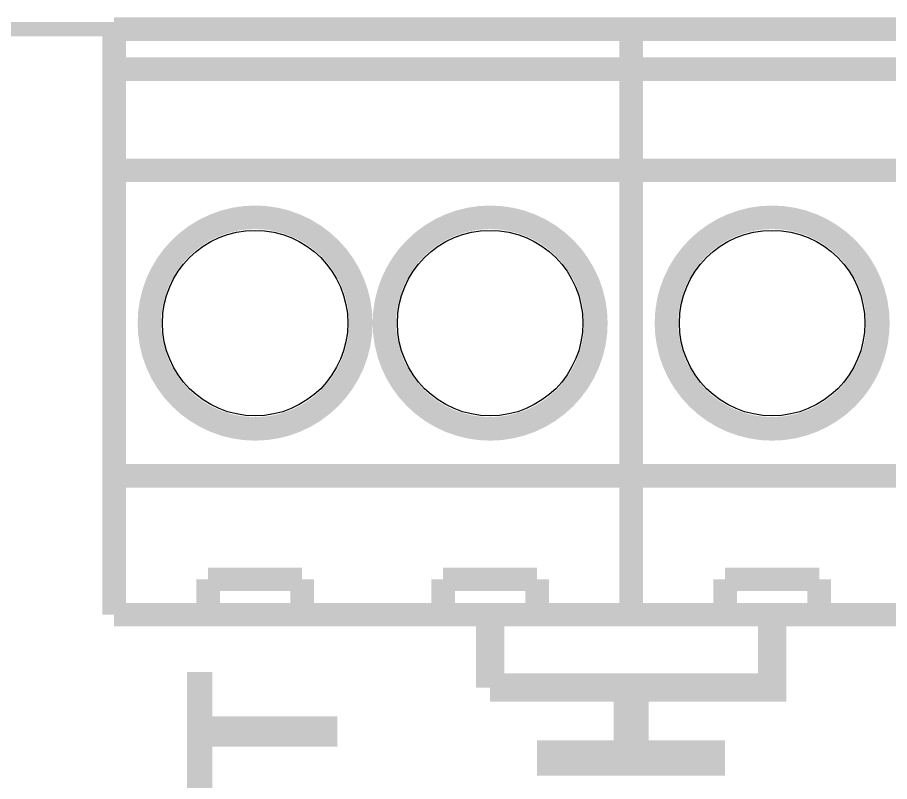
# Model space of a CAD drawing. Extents: x -0.05 to 0.95, y -0.15 to 2.1.
# Drawn here: x 0.1889 to 0.5599, y 1.78 to 2.105 of the extents above; entities that cross this region are included whole.
import ezdxf

# ---------------------------------------------------------------- set-up
doc = ezdxf.new("R2010")
doc.units = 0
doc.layers.get('0').update_dxf_attribs({"linetype": 'CONTINUOUS'})
for name, color, linetype in [('BOOST_CLICK_V100A_GKO', 5, 'CONTINUOUS'), ('BOOST_CLICK_V100A_GTO', 14, 'CONTINUOUS'), ('BOOST_CLICK_V100A_GTS', 12, 'CONTINUOUS')]:
    doc.layers.add(name, color=color, linetype=linetype)

# ---------------------------------------------------------------- blocks, each defined once
blk = doc.blocks.new('ROUND_23')
blk.add_circle((0, 0), 0.03945)

msp = doc.modelspace()

# ---------------------------------------------------------------- linework, layer by layer
at = {"layer": 'BOOST_CLICK_V100A_GKO', "const_width": 0.006}
msp.add_lwpolyline([(0.04, 2.1), (0.86, 2.1)], dxfattribs=at)
at = {"layer": 'BOOST_CLICK_V100A_GTO'}
for points, const_width in [([(0.23, 2.1), (0.45, 2.1)], 0.01), ([(0.23, 1.851), (0.23, 2.1)], 0.01), ([(0.23, 1.851), (0.45, 1.851), (0.45, 2.1)], 0.01), ([(0.45, 2.1), (0.67, 2.1)], 0.01), ([(0.45, 1.851), (0.45, 2.1)], 0.01), ([(0.45, 1.851), (0.67, 1.851), (0.67, 2.1)], 0.01), ([(0.23, 2.083), (0.45, 2.083)], 0.01), ([(0.45, 2.083), (0.67, 2.083)], 0.01), ([(0.23, 2.04), (0.45, 2.04)], 0.01), ([(0.45, 2.04), (0.67, 2.04)], 0.01), ([(0.23, 1.91), (0.45, 1.91)], 0.01), ([(0.45, 1.91), (0.67, 1.91)], 0.01), ([(0.27, 1.866), (0.31, 1.866)], 0.01), ([(0.27, 1.851), (0.27, 1.866)], 0.01), ([(0.31, 1.851), (0.31, 1.866)], 0.01), ([(0.37, 1.866), (0.41, 1.866)], 0.01), ([(0.37, 1.851), (0.37, 1.866)], 0.01), ([(0.41, 1.851), (0.41, 1.866)], 0.01), ([(0.49, 1.866), (0.53, 1.866)], 0.01), ([(0.49, 1.851), (0.49, 1.866)], 0.01), ([(0.53, 1.851), (0.53, 1.866)], 0.01), ([(0.39, 1.82), (0.51, 1.82), (0.51, 1.85)], 0.012), ([(0.39, 1.82), (0.39, 1.85)], 0.012), ([(0.45, 1.79), (0.45, 1.815)], 0.015), ([(0.41, 1.79), (0.49, 1.79)], 0.015)]:
    msp.add_lwpolyline(points, dxfattribs=dict(at, const_width=const_width))
at = {"layer": 'BOOST_CLICK_V100A_GTO', "const_width": 0.01}
for points in [[(0.245, 1.975, 1), (0.335, 1.975, 1)], [(0.345, 1.975, 1), (0.435, 1.975, 1)], [(0.465, 1.975, 1), (0.555, 1.975, 1)]]:
    msp.add_lwpolyline(points, format="xyb", close=True, dxfattribs=at)
at = {"layer": 'BOOST_CLICK_V100A_GTO'}
for points in [[(0.261, 1.8077), (0.261, 1.8266), (0.2718, 1.8077), (0.2718, 1.8266)], [(0.261, 1.8266), (0.261, 1.8266), (0.2718, 1.8266), (0.261, 1.8266)], [(0.261, 1.7948), (0.261, 1.8077), (0.325, 1.7948), (0.325, 1.8077)], [(0.261, 1.8077), (0.261, 1.8077), (0.325, 1.8077), (0.2718, 1.8077)], [(0.261, 1.7758), (0.261, 1.7948), (0.2718, 1.7758), (0.2718, 1.7948)], [(0.261, 1.7948), (0.261, 1.7948), (0.2718, 1.7948), (0.325, 1.7948)]]:
    msp.add_solid(points, dxfattribs=at)

# ---------------------------------------------------------------- block references
at = {"layer": 'BOOST_CLICK_V100A_GTS'}
for p in [(0.29, 1.975), (0.39, 1.975), (0.51, 1.975)]:
    msp.add_blockref('ROUND_23', p, dxfattribs=at)

doc.saveas('drawing.dxf')
